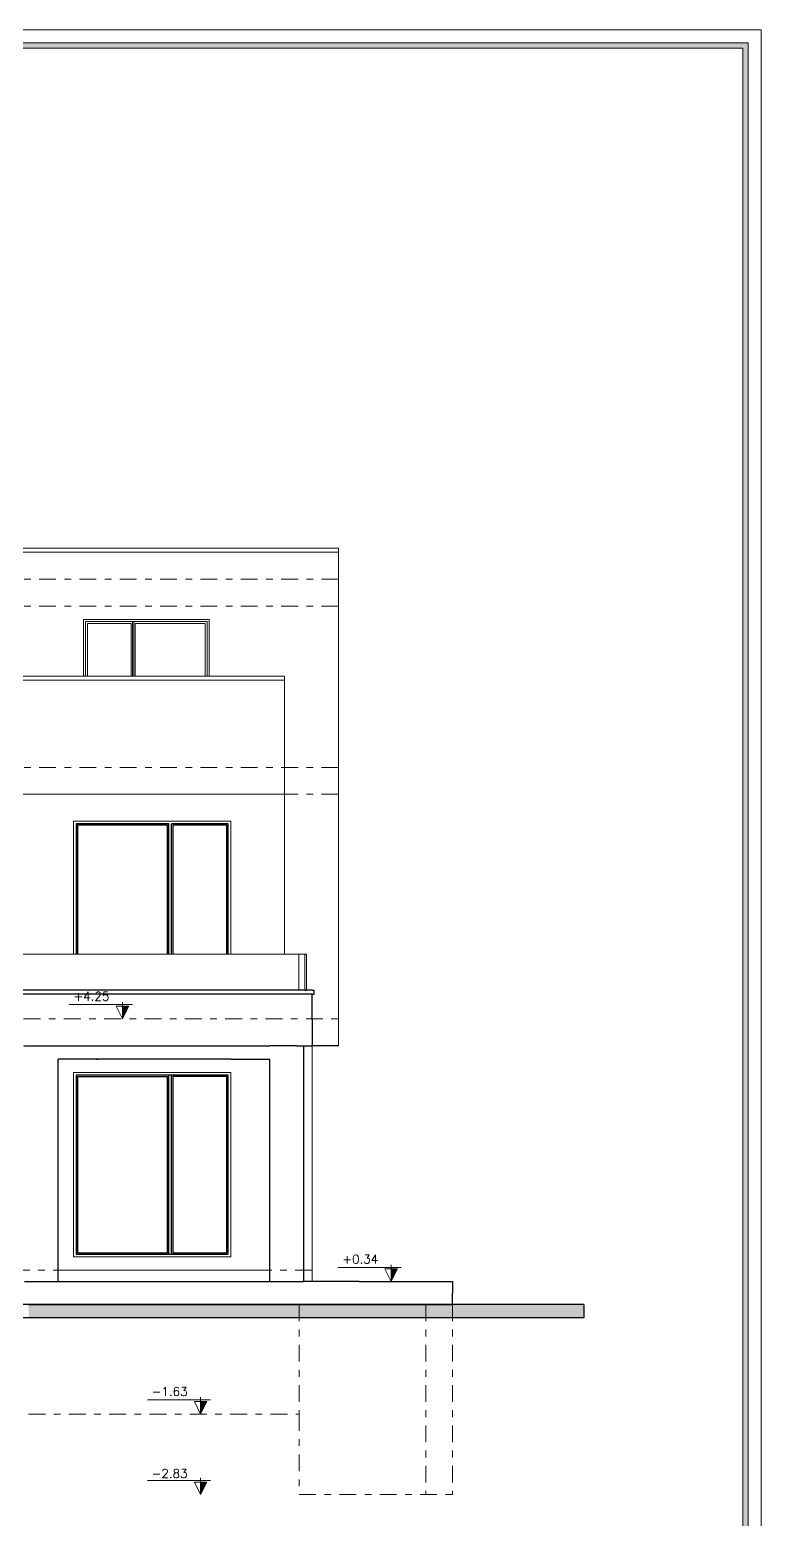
# Model space of a CAD drawing. Header units: metres. Extents: x 294 to 1101, y -498 to -355.
# Drawn here: x 500.09 to 510.97, y -474.67 to -452.51 of the extents above; entities that cross this region are included whole.
import ezdxf

# ---------------------------------------------------------------- set-up
doc = ezdxf.new("R2010")
doc.units = ezdxf.units.M
doc.linetypes.add('DASHDOT2', pattern=[0.5, 0.25, -0.125, 0, -0.125])
for name, color, linetype, lineweight in [('19-JARDINERIA', 80, 'Continuous', 0), ('D', 2, 'Continuous', 13), ('roof', 16, 'DASHDOT2', 18), ('wall', 7, 'Continuous', 25)]:
    doc.layers.add(name, color=color, linetype=linetype, lineweight=lineweight)
doc.layers.add('win', color=206, linetype='Continuous')
doc.styles.add('ROMAND', font='romand.shx', dxfattribs={"height": 0.2})

msp = doc.modelspace()

# ---------------------------------------------------------------- hatches: boundary and pattern name
at = {"layer": '19-JARDINERIA'}
h = msp.add_hatch(color=251, dxfattribs=at)
h.paths.add_polyline_path([(478.954, -452.7), (478.954, -497.71), (510.772, -497.71), (510.772, -452.7)])
h.paths.add_polyline_path([(479.032, -452.777), (479.032, -497.633), (510.695, -497.633), (510.695, -452.777)], flags=16)
at = {"layer": 'wall'}
h = msp.add_hatch(color=256, dxfattribs=at)
h.dxf.hatch_style = 1
h.paths.add_polyline_path([(504.093, -471.47), (500.069, -471.47), (500.069, -471.67), (504.093, -471.67)])
h = msp.add_hatch(color=256, dxfattribs=at)
h.dxf.hatch_style = 1
h.paths.add_polyline_path([(505.976, -471.47), (504.093, -471.47), (504.093, -471.67), (505.976, -471.67)])
h = msp.add_hatch(color=256, dxfattribs=at)
h.dxf.hatch_style = 1
h.paths.add_polyline_path([(506.376, -471.47), (505.976, -471.47), (505.976, -471.67), (506.376, -471.67)])
h = msp.add_hatch(color=256, dxfattribs=at)
h.dxf.hatch_style = 1
h.paths.add_polyline_path([(508.327, -471.47), (506.376, -471.47), (506.376, -471.67), (508.327, -471.67)])

# ---------------------------------------------------------------- linework, layer by layer
for p, q in [((504.086, -466.855), (499.979, -466.855)), ((504.086, -466.795), (499.985, -466.795)), ((504.179, -466.795), (504.086, -466.795)), ((504.179, -466.855), (504.086, -466.855)), ((504.179, -466.795), (504.2, -466.795)), ((504.286, -466.855), (504.179, -466.855)), ((504.286, -466.795), (504.2, -466.795)), ((504.286, -466.795), (504.316, -466.795)), ((504.286, -467.22), (504.286, -466.855)), ((504.286, -466.855), (504.316, -466.855)), ((504.316, -466.855), (504.316, -466.795)), ((504.286, -467.23), (504.286, -467.22)), ((504.286, -467.23), (504.286, -467.61)), ((500.01, -467.62), (500.104, -467.62)), ((500.104, -467.62), (500.51, -467.62)), ((500.51, -467.62), (503.656, -467.62)), ((504.055, -467.62), (503.656, -467.62)), ((504.055, -467.62), (504.156, -467.62)), ((504.156, -467.62), (504.179, -467.62)), ((504.156, -467.62), (504.156, -471.13)), ((504.179, -467.62), (504.286, -467.62)), ((504.286, -467.619), (504.286, -467.61)), ((504.286, -467.62), (504.286, -467.619)), ((500.51, -470.96), (500.51, -467.82)), ((500.736, -467.82), (500.51, -467.82)), ((503.076, -467.82), (500.736, -467.82)), ((501.074, -467.82), (501.074, -467.82)), ((501.074, -467.82), (501.075, -467.82)), ((501.075, -467.82), (501.076, -467.82)), ((501.076, -467.82), (501.079, -467.82)), ((501.079, -467.82), (501.081, -467.82)), ((501.081, -467.82), (501.084, -467.82)), ((501.084, -467.82), (501.086, -467.82)), ((501.086, -467.82), (501.089, -467.82)), ((501.089, -467.82), (501.091, -467.82)), ((501.091, -467.82), (501.092, -467.82)), ((501.092, -467.82), (501.093, -467.82)), ((501.093, -467.82), (501.094, -467.82)), ((503.076, -467.82), (503.376, -467.82)), ((503.376, -467.82), (503.656, -467.82)), ((503.656, -470.96), (503.656, -467.82)), ((500.51, -471.13), (500.51, -470.96)), ((503.656, -471.13), (503.656, -470.96)), ((500.01, -471.13), (500.104, -471.13)), ((500.104, -471.13), (500.469, -471.13)), ((500.469, -471.13), (500.51, -471.13)), ((500.51, -471.13), (503.656, -471.13)), ((503.656, -471.13), (503.693, -471.13)), ((503.693, -471.13), (504.055, -471.13)), ((504.055, -471.13), (504.156, -471.13)), ((504.286, -471.13), (504.156, -471.13)), ((504.988, -471.13), (504.286, -471.13)), ((504.988, -471.13), (505.976, -471.13)), ((505.976, -471.13), (506.376, -471.13)), ((506.376, -471.13), (506.376, -471.23)), ((506.376, -471.23), (506.376, -471.3)), ((506.376, -471.47), (506.376, -471.3)), ((506.376, -471.47), (486.295, -471.47)), ((506.376, -471.47), (489.895, -471.47)), ((500.069, -471.47), (504.093, -471.47)), ((504.093, -471.47), (505.976, -471.47)), ((505.976, -471.47), (506.376, -471.47)), ((508.327, -471.47), (506.376, -471.47)), ((508.327, -471.47), (506.376, -471.47)), ((508.327, -471.47), (506.376, -471.47)), ((508.327, -471.47), (506.376, -471.47)), ((508.327, -471.67), (484.737, -471.67))]:
    msp.add_line(p, q)
at = {"layer": '19-JARDINERIA', "color": 251}
for p, q in [((498.079, -460.22), (504.676, -460.22)), ((504.676, -460.28), (504.676, -460.22)), ((504.676, -460.28), (498.079, -460.28)), ((504.676, -460.68), (504.676, -460.28)), ((504.676, -461.08), (504.676, -460.68)), ((504.676, -463.48), (504.676, -461.08)), ((500.885, -462.12), (500.885, -461.28)), ((500.885, -461.28), (502.755, -461.28)), ((500.915, -461.31), (500.915, -462.12)), ((501.615, -461.31), (500.915, -461.31)), ((500.945, -461.34), (500.945, -462.12)), ((501.595, -461.34), (500.945, -461.34)), ((501.595, -462.12), (501.595, -461.34)), ((501.635, -461.31), (501.615, -461.31)), ((501.615, -462.12), (501.615, -461.31)), ((502.725, -461.31), (501.635, -461.31)), ((501.635, -462.12), (501.635, -461.31)), ((501.655, -462.12), (501.655, -461.34)), ((502.695, -461.34), (501.655, -461.34)), ((502.695, -462.12), (502.695, -461.34)), ((502.725, -462.12), (502.725, -461.31)), ((502.755, -461.28), (502.755, -462.12)), ((500.885, -462.12), (499.347, -462.12)), ((499.347, -462.18), (503.876, -462.18)), ((500.915, -462.12), (500.885, -462.12)), ((500.945, -462.12), (500.915, -462.12)), ((501.595, -462.12), (500.945, -462.12)), ((501.615, -462.12), (501.595, -462.12)), ((501.635, -462.12), (501.615, -462.12)), ((501.655, -462.12), (501.635, -462.12)), ((502.695, -462.12), (501.655, -462.12)), ((502.725, -462.12), (502.695, -462.12)), ((502.755, -462.12), (502.725, -462.12)), ((503.376, -462.12), (502.755, -462.12)), ((503.376, -462.12), (503.876, -462.12)), ((503.876, -462.18), (503.876, -462.12)), ((503.876, -463.28), (503.876, -462.18)), ((503.876, -463.48), (503.876, -463.28)), ((503.876, -463.48), (503.876, -463.88)), ((504.676, -463.48), (504.676, -463.88)), ((499.879, -463.88), (500.179, -463.88)), ((500.179, -463.88), (500.736, -463.88)), ((503.076, -463.88), (500.736, -463.88)), ((503.076, -463.88), (503.376, -463.88)), ((503.376, -463.88), (503.876, -463.88)), ((503.876, -466.26), (503.876, -463.88)), ((504.676, -467.22), (504.676, -463.88)), ((503.076, -464.28), (500.736, -464.28)), ((500.736, -466.26), (500.736, -464.28)), ((503.076, -466.26), (503.076, -464.28)), ((499.985, -466.26), (500.179, -466.26)), ((500.736, -466.26), (500.179, -466.26)), ((500.776, -466.26), (500.736, -466.26)), ((500.796, -466.26), (500.776, -466.26)), ((502.136, -466.26), (500.796, -466.26)), ((502.156, -466.26), (502.136, -466.26)), ((502.196, -466.26), (502.156, -466.26)), ((502.216, -466.26), (502.196, -466.26)), ((503.016, -466.26), (502.216, -466.26)), ((503.036, -466.26), (503.016, -466.26)), ((503.076, -466.26), (503.036, -466.26)), ((503.376, -466.26), (503.076, -466.26)), ((503.876, -466.26), (503.376, -466.26)), ((504.086, -466.26), (503.876, -466.26)), ((504.086, -466.26), (504.086, -466.795)), ((504.086, -466.26), (504.179, -466.26)), ((504.179, -466.26), (504.179, -466.795)), ((504.2, -466.26), (504.179, -466.26)), ((504.2, -466.26), (504.2, -466.795)), ((504.676, -467.22), (504.676, -467.619)), ((504.286, -467.619), (504.676, -467.619)), ((504.286, -471.13), (504.286, -467.62)), ((504.286, -467.62), (504.676, -467.62)), ((504.676, -467.619), (504.676, -467.62)), ((500.736, -468.02), (503.076, -468.02)), ((500.736, -470.76), (500.736, -468.02)), ((503.076, -470.76), (503.076, -468.02)), ((500.736, -470.76), (503.076, -470.76)), ((500.51, -470.96), (500.736, -470.96)), ((500.51, -470.96), (500.736, -470.96)), ((500.736, -470.96), (503.076, -470.96)), ((503.076, -470.96), (500.736, -470.96)), ((503.376, -470.96), (503.076, -470.96)), ((503.076, -470.96), (503.656, -470.96)), ((503.376, -470.96), (503.656, -470.96))]:
    msp.add_line(p, q, dxfattribs=at)
for points in [[(478.76, -452.506), (478.76, -497.904), (510.966, -497.904), (510.966, -452.506)], [(478.954, -452.7), (478.954, -497.71), (510.772, -497.71), (510.772, -452.7)], [(479.032, -452.777), (479.032, -497.633), (510.695, -497.633), (510.695, -452.777)]]:
    msp.add_lwpolyline(points, close=True, dxfattribs=at)
at = {"layer": 'D'}
for p, q in [((501.612, -467.009), (500.673, -467.009)), ((501.612, -467.009), (500.673, -467.009)), ((501.559, -467.032), (501.371, -467.032)), ((501.465, -467.22), (501.371, -467.032)), ((501.559, -467.032), (501.371, -467.032)), ((501.465, -467.22), (501.371, -467.032)), ((501.465, -467.22), (501.465, -466.971)), ((501.465, -467.22), (501.465, -466.971)), ((501.559, -467.032), (501.465, -467.22)), ((501.559, -467.032), (501.465, -467.22)), ((505.464, -471.13), (505.464, -470.881)), ((505.464, -471.13), (505.464, -470.881)), ((505.61, -470.919), (504.671, -470.919)), ((505.61, -470.919), (504.671, -470.919)), ((505.558, -470.942), (505.37, -470.942)), ((505.464, -471.13), (505.37, -470.942)), ((505.558, -470.942), (505.37, -470.942)), ((505.464, -471.13), (505.37, -470.942)), ((505.558, -470.942), (505.464, -471.13)), ((505.558, -470.942), (505.464, -471.13)), ((502.628, -473.1), (502.628, -472.851)), ((502.628, -473.1), (502.628, -472.851)), ((502.774, -472.889), (501.836, -472.889)), ((502.774, -472.889), (501.836, -472.889)), ((502.722, -472.912), (502.534, -472.912)), ((502.628, -473.1), (502.534, -472.912)), ((502.722, -472.912), (502.534, -472.912)), ((502.628, -473.1), (502.534, -472.912)), ((502.722, -472.912), (502.628, -473.1)), ((502.722, -472.912), (502.628, -473.1)), ((502.774, -474.089), (501.836, -474.089)), ((502.774, -474.089), (501.836, -474.089)), ((502.722, -474.112), (502.534, -474.112)), ((502.628, -474.3), (502.534, -474.112)), ((502.722, -474.112), (502.534, -474.112)), ((502.628, -474.3), (502.534, -474.112)), ((502.628, -474.3), (502.628, -474.051)), ((502.628, -474.3), (502.628, -474.051)), ((502.722, -474.112), (502.628, -474.3)), ((502.722, -474.112), (502.628, -474.3))]:
    msp.add_line(p, q, dxfattribs=at)
for points in [[(501.559, -467.032), (501.465, -467.032), (501.465, -467.22)], [(501.559, -467.032), (501.465, -467.032), (501.465, -467.22)], [(505.558, -470.942), (505.464, -470.942), (505.464, -471.13)], [(505.558, -470.942), (505.464, -470.942), (505.464, -471.13)], [(502.722, -472.912), (502.628, -472.912), (502.628, -473.1)], [(502.722, -472.912), (502.628, -472.912), (502.628, -473.1)], [(502.722, -474.112), (502.628, -474.112), (502.628, -474.3)], [(502.722, -474.112), (502.628, -474.112), (502.628, -474.3)]]:
    msp.add_solid(points, dxfattribs=at)
at = {"layer": 'roof'}
for p, q in [((504.676, -460.68), (498.079, -460.68)), ((504.676, -461.08), (498.079, -461.08)), ((504.676, -463.48), (487.995, -463.48)), ((504.676, -463.88), (487.995, -463.88)), ((487.995, -467.22), (504.676, -467.22)), ((487.995, -467.62), (504.676, -467.62)), ((504.286, -470.96), (489.205, -470.96)), ((504.093, -471.47), (504.093, -473.1)), ((505.976, -471.47), (505.976, -474.3)), ((506.376, -471.47), (506.376, -474.3)), ((500.069, -473.1), (504.093, -473.1)), ((504.093, -473.1), (504.093, -474.3)), ((504.093, -474.3), (506.376, -474.3))]:
    msp.add_line(p, q, dxfattribs=at)
at = {"layer": 'wall'}
msp.add_line((508.327, -471.47), (508.327, -471.67), dxfattribs=at)
at = {"layer": 'win'}
for p, q in [((500.776, -464.32), (500.776, -466.26)), ((502.156, -464.32), (500.776, -464.32)), ((500.796, -464.34), (500.796, -466.26)), ((502.136, -464.34), (500.796, -464.34)), ((502.136, -466.26), (502.136, -464.34)), ((502.156, -466.26), (502.156, -464.32)), ((502.196, -466.26), (502.196, -464.32)), ((503.036, -464.32), (502.196, -464.32)), ((502.216, -464.34), (502.216, -466.26)), ((503.016, -464.34), (502.216, -464.34)), ((503.016, -466.26), (503.016, -464.34)), ((503.036, -466.26), (503.036, -464.32)), ((500.776, -468.06), (500.776, -470.72)), ((502.156, -468.06), (500.776, -468.06)), ((500.796, -468.08), (502.136, -468.08)), ((500.796, -468.08), (500.796, -470.7)), ((502.136, -470.7), (502.136, -468.08)), ((502.196, -468.06), (502.156, -468.06)), ((502.156, -470.72), (502.156, -468.06)), ((503.036, -468.06), (502.196, -468.06)), ((502.196, -470.72), (502.196, -468.06)), ((503.016, -468.08), (502.216, -468.08)), ((502.216, -468.08), (502.216, -470.7)), ((503.016, -470.7), (503.016, -468.08)), ((503.036, -470.72), (503.036, -468.06)), ((500.776, -470.72), (502.156, -470.72)), ((500.796, -470.7), (502.136, -470.7)), ((502.156, -470.72), (502.196, -470.72)), ((502.196, -470.72), (503.036, -470.72)), ((502.216, -470.7), (503.016, -470.7))]:
    msp.add_line(p, q, dxfattribs=at)

# ---------------------------------------------------------------- texts
at = {"layer": 'D', "style": 'ROMAND'}
for s, p in [('+4.25', (500.736, -466.951)), ('+0.34', (504.735, -470.861)), ('-1.63', (501.899, -472.831)), ('-2.83', (501.899, -474.05))]:
    msp.add_text(s, height=0.13, dxfattribs=at).set_placement(p)

doc.saveas('drawing.dxf')
